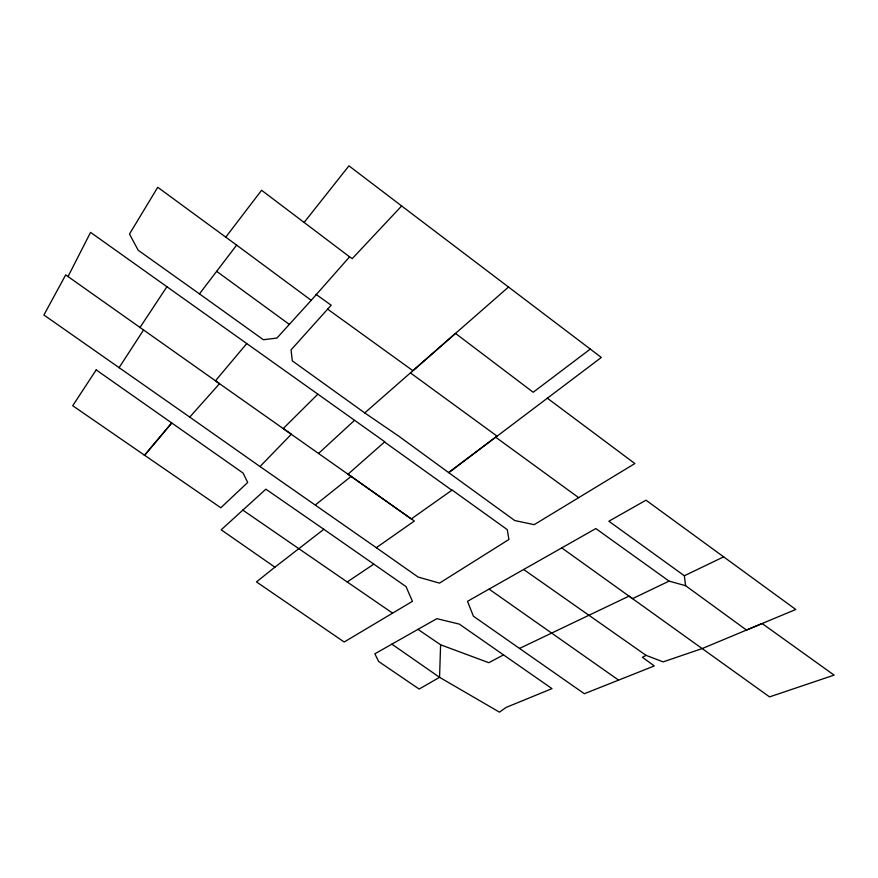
<?xml version="1.0" encoding="UTF-8"?>
<svg xmlns="http://www.w3.org/2000/svg" width="878" height="878" viewBox="0 0 878 878"><rect width="100%" height="100%" fill="white"/><g stroke="black" fill="none" stroke-linecap="round" stroke-linejoin="round"><path stroke-width="1.32" d="M417.972 629.35L440.602 644.792L439.56 677.322L419.135 689.054L378.648 661.496L374.851 653.803L436.86 618.661L459.315 624.115L551.988 688.626L506.002 707.47L499.472 712.157L439.56 677.322L391.873 644.156M68.023 276.559L65.707 274.88L43.9 314.993L189.736 417.105L219.533 383.675L68.023 276.559L90.566 232.374L384.773 441.788L347.995 474.219L215.439 380.811L246.663 343.682M119.024 367.75L143.52 330.062M139.909 327.626L166.886 286.766M236.632 245.116L157.744 187.288L129.494 234.042L138.197 250.252L199.46 293.889L236.632 245.116L311.218 300.32L349.576 256.837L352.243 258.637L401.652 205.968L601.331 357.456L448.746 472.671L398.908 436.278L364.743 412.912L292.297 360.858L291.057 349.872L331.182 305.215L315.97 294.328M225.635 237.334L261.589 190.274L349.576 256.837M304.128 222.441L348.939 165.843L401.652 205.968M311.218 300.32L276.899 338.085L263.378 339.72L199.46 293.889M189.736 417.105L260.031 466.547L291.309 434.248L283.232 428.541L317.825 394.189M364.743 412.912L455.473 333.388L533.176 392.246L590.411 349.005M318.604 453.377L354.427 420.441M323.839 529.302L265.891 489.178L221.19 529.796L274.913 567.177L323.839 529.302L405.998 586.57L412.44 601.32L344.187 642.005L256.464 581.905L274.913 567.177M508.592 286.974L412.912 370.714L327.67 309.155M315.334 504.971L351.145 476.37L414.35 521.027L376.311 547.696L260.031 466.547M495.598 437.145L448.592 472.551L514.727 520.533L534.197 524.66L634.86 463.551L547.323 398.173M242.778 510.085L347.205 581.971L373.776 564.148M561.777 547.916L769.545 696.891L834.1 675.116L762.148 623.534L702.148 648.579L663.142 661.88L646.065 655.361L642.433 657.282L654.286 665.941L584.342 693.73L473.418 616.202L467.502 601.331L595.833 528.578L669.08 581.115L685.608 585.703L746.487 630.042L795.775 609.486L645.999 500.197L608.871 521.236L684.346 575.759L685.608 585.703M503.544 654.889L488.794 662.703L440.602 644.792M684.346 575.759L723.67 556.85M669.08 581.115L632.522 598.642L629.021 596.118L519.535 648.436M351.145 476.37L347.995 474.219L411.255 518.942L452.148 490.056L507.264 529.632L508.911 539.487L439.516 583.113L418.115 577.055L376.311 547.696M347.205 581.971L392.444 613.02M523.672 569.493L646.065 655.361M489.057 589.105L618.463 680.033M384.542 442.007L451.874 490.242M410.498 372.952L496.992 436.092L495.587 437.134L578.679 497.661M216.647 271.335L289.301 324.377M96.196 369.912L72.72 405.724L220.828 507.769L247.695 482.461L243.085 473.066L96.196 369.912M171.649 423.064L144.42 455.452L171.649 423.064"/></g></svg>
